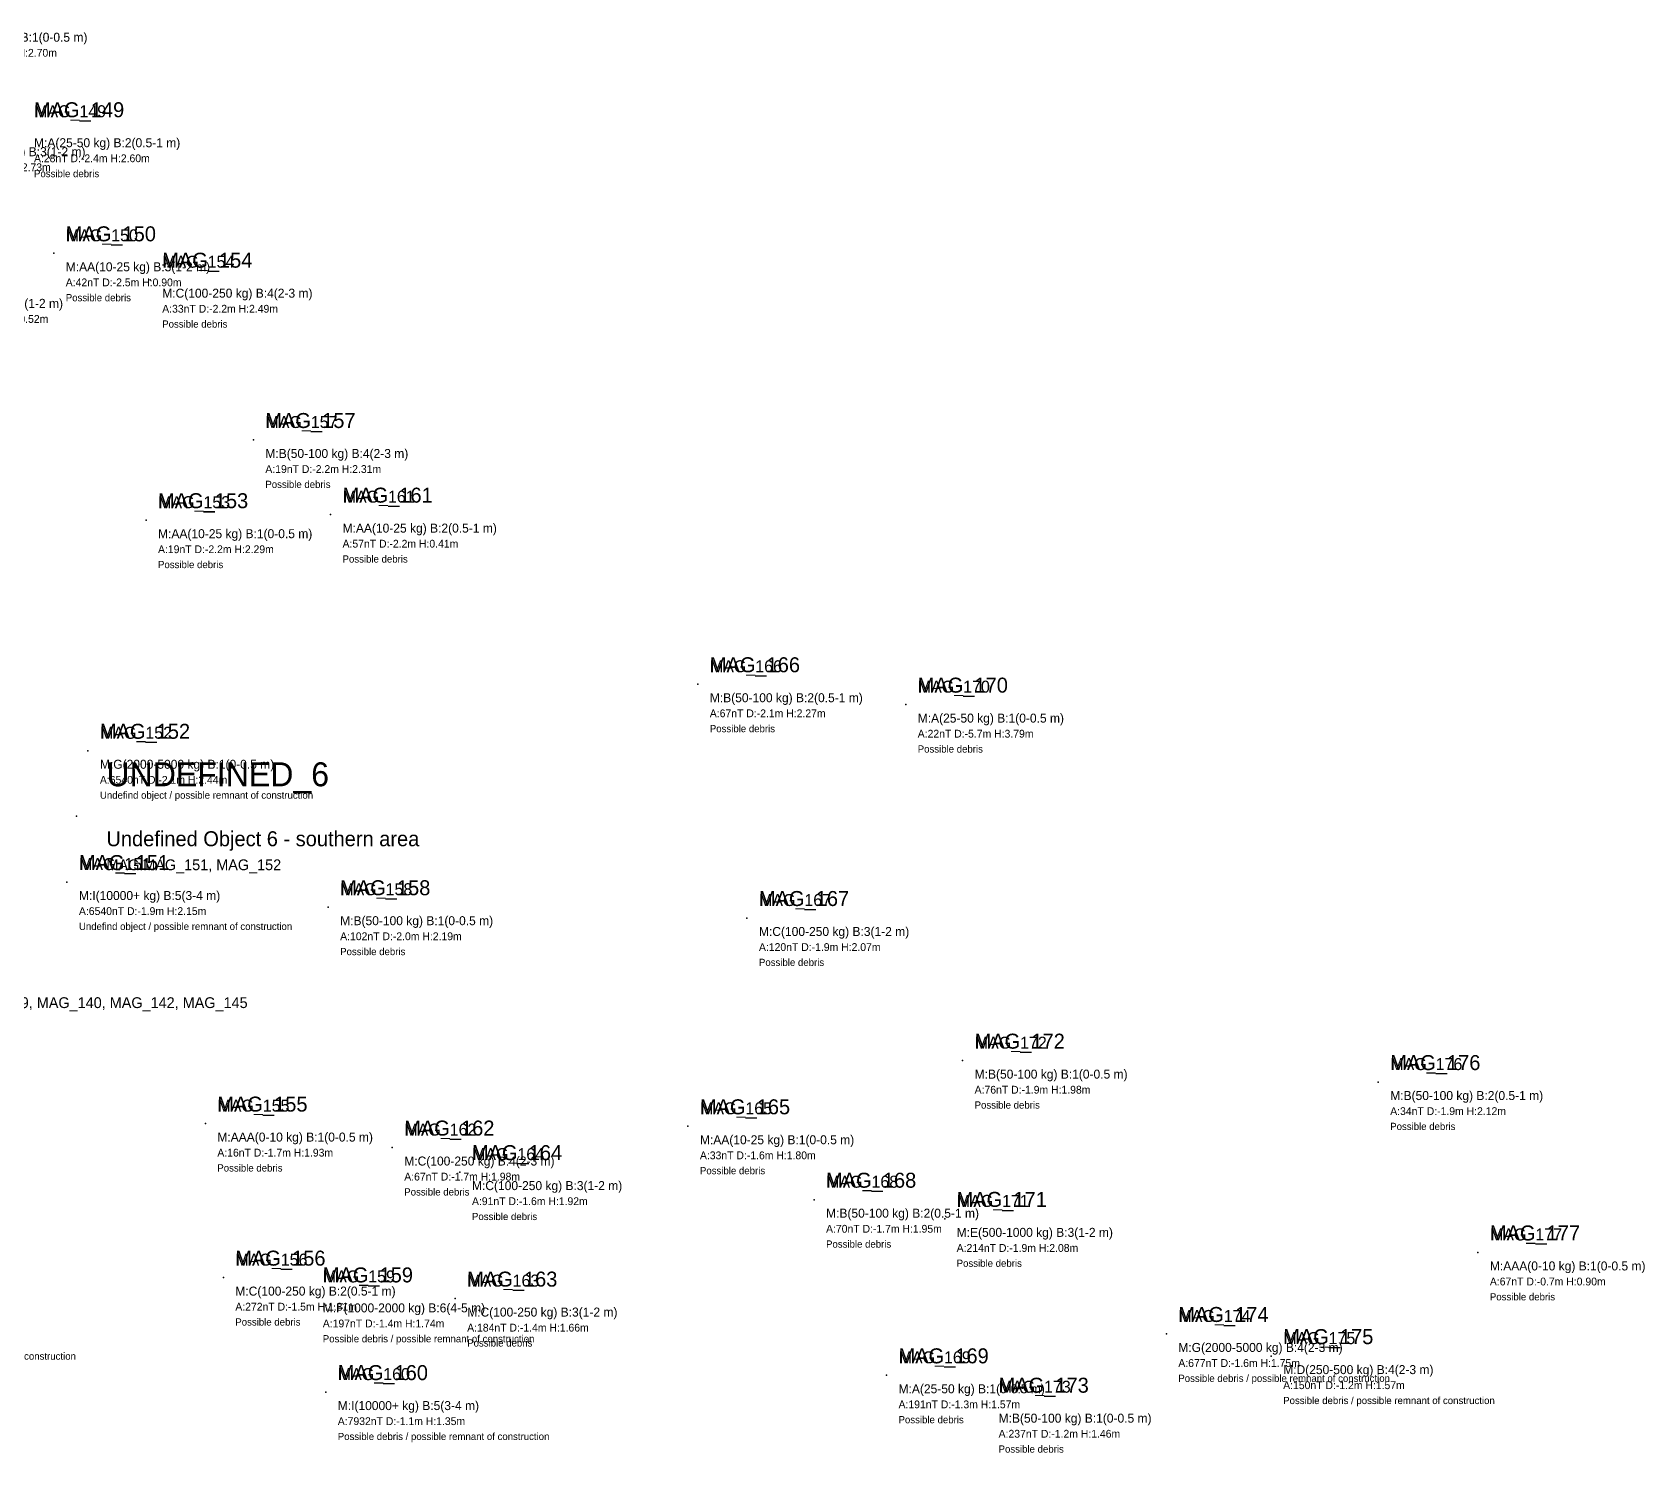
# Model space of a CAD drawing. Extents: x 536277 to 537710, y 710314 to 710988.
# Drawn here: x 536757.6 to 537026.8, y 710361.8 to 710598.8 of the extents above; entities that cross this region are included whole.
import ezdxf

# ---------------------------------------------------------------- set-up
doc = ezdxf.new("R2010")
doc.units = 0
for name, color, linetype in [('ANOMALY_EXTREME_5000plus', 85, 'CONTINUOUS'), ('ANOMALY_LOW_10_500', 82, 'CONTINUOUS'), ('ANOMALY_MEDIUM_500_2000', 83, 'CONTINUOUS'), ('BURIAL_DEEP_5_6', 60, 'CONTINUOUS'), ('BURIAL_MEDIUM_3_4', 50, 'CONTINUOUS'), ('BURIAL_SHALLOW_1_2', 40, 'CONTINUOUS'), ('DEBRIS', 2, 'CONTINUOUS'), ('DEPTH_DEEP_5plus', 140, 'CONTINUOUS'), ('DEPTH_MEDIUM_2_5', 130, 'CONTINUOUS'), ('DEPTH_SHALLOW_0_2', 120, 'CONTINUOUS'), ('MASS_AAA_AA_A_B', 150, 'CONTINUOUS'), ('MASS_C_D_E', 160, 'CONTINUOUS'), ('MASS_F_G', 170, 'CONTINUOUS'), ('MASS_H_I', 180, 'CONTINUOUS'), ('UNDEFINED_CONSTRUCTION', 3, 'CONTINUOUS'), ('UNDEFINED_ZONES', 250, 'CONTINUOUS')]:
    doc.layers.add(name, color=color, linetype=linetype)

msp = doc.modelspace()

# ---------------------------------------------------------------- linework, layer by layer
at = {"layer": 'ANOMALY_EXTREME_5000plus'}
for p in [(536766.913, 710478.925), (536763.413, 710457.025), (536806.613, 710371.925)]:
    msp.add_point(p, dxfattribs=at)
at = {"layer": 'ANOMALY_LOW_10_500'}
for p in [(536761.213, 710561.925), (536777.313, 710557.525), (536794.529, 710530.777), (536807.413, 710518.325), (536776.612, 710517.397), (536868.713, 710490.025), (536903.413, 710486.625), (536807.013, 710452.825), (536876.913, 710451.025), (536912.913, 710427.225), (536982.279, 710423.652), (536786.513, 710416.725), (536867.063, 710416.274), (536817.713, 710412.725), (536829.013, 710408.625), (536888.113, 710404.025), (536909.913, 710400.825), (536998.913, 710395.225), (536789.513, 710391.025), (536804.113, 710388.225), (536828.213, 710387.525), (536964.413, 710377.925), (536900.213, 710374.725), (536916.913, 710369.825)]:
    msp.add_point(p, dxfattribs=at)
at = {"layer": 'ANOMALY_MEDIUM_500_2000'}
msp.add_point((536946.913, 710381.625), dxfattribs=at)
at = {"layer": 'BURIAL_DEEP_5_6'}
for p in [(536763.413, 710457.025), (536804.113, 710388.225), (536806.613, 710371.925)]:
    msp.add_point(p, dxfattribs=at)
at = {"layer": 'BURIAL_MEDIUM_3_4'}
for p in [(536761.213, 710561.925), (536777.313, 710557.525), (536794.529, 710530.777), (536876.913, 710451.025), (536817.713, 710412.725), (536829.013, 710408.625), (536909.913, 710400.825), (536828.213, 710387.525), (536946.913, 710381.625), (536964.413, 710377.925)]:
    msp.add_point(p, dxfattribs=at)
at = {"layer": 'BURIAL_SHALLOW_1_2'}
for p in [(536807.413, 710518.325), (536776.612, 710517.397), (536868.713, 710490.025), (536903.413, 710486.625), (536766.913, 710478.925), (536807.013, 710452.825), (536912.913, 710427.225), (536982.279, 710423.652), (536786.513, 710416.725), (536867.063, 710416.274), (536888.113, 710404.025), (536998.913, 710395.225), (536789.513, 710391.025), (536900.213, 710374.725), (536916.913, 710369.825)]:
    msp.add_point(p, dxfattribs=at)
at = {"layer": 'DEBRIS'}
for p in [(536761.213, 710561.925), (536777.313, 710557.525), (536794.529, 710530.777), (536807.413, 710518.325), (536776.612, 710517.397), (536868.713, 710490.025), (536903.413, 710486.625), (536807.013, 710452.825), (536876.913, 710451.025), (536912.913, 710427.225), (536982.279, 710423.652), (536786.513, 710416.725), (536867.063, 710416.274), (536817.713, 710412.725), (536829.013, 710408.625), (536888.113, 710404.025), (536909.913, 710400.825), (536998.913, 710395.225), (536789.513, 710391.025), (536804.113, 710388.225), (536828.213, 710387.525), (536946.913, 710381.625), (536964.413, 710377.925), (536900.213, 710374.725), (536806.613, 710371.925), (536916.913, 710369.825)]:
    msp.add_point(p, dxfattribs=at)
at = {"layer": 'DEPTH_DEEP_5plus'}
msp.add_point((536903.413, 710486.625), dxfattribs=at)
at = {"layer": 'DEPTH_MEDIUM_2_5'}
for p in [(536761.213, 710561.925), (536777.313, 710557.525), (536794.529, 710530.777), (536807.413, 710518.325), (536776.612, 710517.397), (536868.713, 710490.025), (536766.913, 710478.925)]:
    msp.add_point(p, dxfattribs=at)
at = {"layer": 'DEPTH_SHALLOW_0_2'}
for p in [(536763.413, 710457.025), (536807.013, 710452.825), (536876.913, 710451.025), (536912.913, 710427.225), (536982.279, 710423.652), (536786.513, 710416.725), (536867.063, 710416.274), (536817.713, 710412.725), (536829.013, 710408.625), (536888.113, 710404.025), (536909.913, 710400.825), (536998.913, 710395.225), (536789.513, 710391.025), (536804.113, 710388.225), (536828.213, 710387.525), (536946.913, 710381.625), (536964.413, 710377.925), (536900.213, 710374.725), (536806.613, 710371.925), (536916.913, 710369.825)]:
    msp.add_point(p, dxfattribs=at)
at = {"layer": 'MASS_AAA_AA_A_B'}
for p in [(536761.213, 710561.925), (536794.529, 710530.777), (536807.413, 710518.325), (536776.612, 710517.397), (536868.713, 710490.025), (536903.413, 710486.625), (536807.013, 710452.825), (536912.913, 710427.225), (536982.279, 710423.652), (536786.513, 710416.725), (536867.063, 710416.274), (536888.113, 710404.025), (536998.913, 710395.225), (536900.213, 710374.725), (536916.913, 710369.825)]:
    msp.add_point(p, dxfattribs=at)
at = {"layer": 'MASS_C_D_E'}
for p in [(536777.313, 710557.525), (536876.913, 710451.025), (536817.713, 710412.725), (536829.013, 710408.625), (536909.913, 710400.825), (536789.513, 710391.025), (536828.213, 710387.525), (536964.413, 710377.925)]:
    msp.add_point(p, dxfattribs=at)
at = {"layer": 'MASS_F_G'}
for p in [(536766.913, 710478.925), (536804.113, 710388.225), (536946.913, 710381.625)]:
    msp.add_point(p, dxfattribs=at)
at = {"layer": 'MASS_H_I'}
for p in [(536763.413, 710457.025), (536806.613, 710371.925)]:
    msp.add_point(p, dxfattribs=at)
at = {"layer": 'UNDEFINED_CONSTRUCTION'}
for p in [(536766.913, 710478.925), (536763.413, 710457.025)]:
    msp.add_point(p, dxfattribs=at)
at = {"layer": 'UNDEFINED_ZONES'}
msp.add_point((536765, 710468), dxfattribs=at)

# ---------------------------------------------------------------- texts
at = {"layer": 'ANOMALY_EXTREME_5000plus'}
for s, p in [('MAG_152', (536768.913, 710480.925)), ('MAG_151', (536765.413, 710459.025)), ('MAG_160', (536808.613, 710373.925))]:
    msp.add_text(s, height=2, dxfattribs=at).set_placement(p)
at = {"layer": 'ANOMALY_LOW_10_500'}
for s, p in [('MAG_149', (536757.913, 710584.625)), ('MAG_150', (536763.213, 710563.925)), ('MAG_154', (536779.313, 710559.525)), ('MAG_157', (536796.529, 710532.777)), ('MAG_153', (536778.612, 710519.397)), ('MAG_161', (536809.413, 710520.325)), ('MAG_166', (536870.713, 710492.025)), ('MAG_170', (536905.413, 710488.625)), ('MAG_158', (536809.013, 710454.825)), ('MAG_167', (536878.913, 710453.025)), ('MAG_172', (536914.913, 710429.225)), ('MAG_176', (536984.279, 710425.652)), ('MAG_155', (536788.513, 710418.725)), ('MAG_165', (536869.063, 710418.274)), ('MAG_162', (536819.713, 710414.725)), ('MAG_164', (536831.013, 710410.625)), ('MAG_168', (536890.113, 710406.025)), ('MAG_171', (536911.913, 710402.825)), ('MAG_177', (537000.913, 710397.225)), ('MAG_156', (536791.513, 710393.025)), ('MAG_159', (536806.113, 710390.225)), ('MAG_163', (536830.213, 710389.525)), ('MAG_175', (536966.413, 710379.925)), ('MAG_169', (536902.213, 710376.725)), ('MAG_173', (536918.913, 710371.825))]:
    msp.add_text(s, height=2, dxfattribs=at).set_placement(p)
at = {"layer": 'ANOMALY_MEDIUM_500_2000'}
msp.add_text('MAG_174', height=2, dxfattribs=at).set_placement((536948.913, 710383.625))
at = {"layer": 'BURIAL_DEEP_5_6'}
for s, p in [('MAG_151', (536765.413, 710459.025)), ('MAG_159', (536806.113, 710390.225)), ('MAG_160', (536808.613, 710373.925))]:
    msp.add_text(s, height=2, dxfattribs=at).set_placement(p)
at = {"layer": 'BURIAL_MEDIUM_3_4'}
for s, p in [('MAG_150', (536763.213, 710563.925)), ('MAG_154', (536779.313, 710559.525)), ('MAG_157', (536796.529, 710532.777)), ('MAG_167', (536878.913, 710453.025)), ('MAG_162', (536819.713, 710414.725)), ('MAG_164', (536831.013, 710410.625)), ('MAG_171', (536911.913, 710402.825)), ('MAG_163', (536830.213, 710389.525)), ('MAG_174', (536948.913, 710383.625)), ('MAG_175', (536966.413, 710379.925))]:
    msp.add_text(s, height=2, dxfattribs=at).set_placement(p)
at = {"layer": 'BURIAL_SHALLOW_1_2'}
for s, p in [('MAG_149', (536757.913, 710584.625)), ('MAG_153', (536778.612, 710519.397)), ('MAG_161', (536809.413, 710520.325)), ('MAG_166', (536870.713, 710492.025)), ('MAG_170', (536905.413, 710488.625)), ('MAG_152', (536768.913, 710480.925)), ('MAG_158', (536809.013, 710454.825)), ('MAG_172', (536914.913, 710429.225)), ('MAG_176', (536984.279, 710425.652)), ('MAG_155', (536788.513, 710418.725)), ('MAG_165', (536869.063, 710418.274)), ('MAG_168', (536890.113, 710406.025)), ('MAG_177', (537000.913, 710397.225)), ('MAG_156', (536791.513, 710393.025)), ('MAG_169', (536902.213, 710376.725)), ('MAG_173', (536918.913, 710371.825))]:
    msp.add_text(s, height=2, dxfattribs=at).set_placement(p)
at = {"layer": 'DEBRIS'}
for s, height, p in [('M:A(25-50 kg) B:1(0-0.5 m)', 1.5, (536742.413, 710597.225)), ('A:34nT D:-3.0m H:2.70m', 1.3, (536742.413, 710594.725)), ('MAG_149', 2.5, (536757.913, 710584.625)), ('M:A(25-50 kg) B:2(0.5-1 m)', 1.5, (536757.913, 710579.625)), ('M:E(500-1000 kg) B:3(1-2 m)', 1.5, (536740.413, 710578.125)), ('A:28nT D:-2.4m H:2.60m', 1.3, (536757.913, 710577.125)), ('A:162nT D:-2.5m H:2.73m', 1.3, (536740.413, 710575.625)), ('Possible debris', 1.2, (536757.913, 710574.625)), ('MAG_150', 2.5, (536763.213, 710563.925)), ('MAG_154', 2.5, (536779.313, 710559.525)), ('M:AA(10-25 kg) B:3(1-2 m)', 1.5, (536763.213, 710558.925)), ('A:42nT D:-2.5m H:0.90m', 1.3, (536763.213, 710556.425)), ('M:C(100-250 kg) B:4(2-3 m)', 1.5, (536779.313, 710554.525)), ('M:A(25-50 kg) B:3(1-2 m)', 1.5, (536740.013, 710552.825)), ('Possible debris', 1.2, (536763.213, 710553.925)), ('A:33nT D:-2.2m H:2.49m', 1.3, (536779.313, 710552.025)), ('A:104nT D:-2.4m H:0.52m', 1.3, (536740.013, 710550.325)), ('Possible debris', 1.2, (536779.313, 710549.525)), ('MAG_157', 2.5, (536796.529, 710532.777)), ('M:B(50-100 kg) B:4(2-3 m)', 1.5, (536796.529, 710527.777)), ('A:19nT D:-2.2m H:2.31m', 1.3, (536796.529, 710525.277)), ('Possible debris', 1.2, (536796.529, 710522.777)), ('MAG_153', 2.5, (536778.612, 710519.397)), ('MAG_161', 2.5, (536809.413, 710520.325)), ('M:AA(10-25 kg) B:1(0-0.5 m)', 1.5, (536778.612, 710514.397)), ('M:AA(10-25 kg) B:2(0.5-1 m)', 1.5, (536809.413, 710515.325)), ('A:19nT D:-2.2m H:2.29m', 1.3, (536778.612, 710511.897)), ('A:57nT D:-2.2m H:0.41m', 1.3, (536809.413, 710512.825)), ('Possible debris', 1.2, (536778.612, 710509.397)), ('Possible debris', 1.2, (536809.413, 710510.325)), ('MAG_166', 2.5, (536870.713, 710492.025)), ('MAG_170', 2.5, (536905.413, 710488.625)), ('M:B(50-100 kg) B:2(0.5-1 m)', 1.5, (536870.713, 710487.025)), ('A:67nT D:-2.1m H:2.27m', 1.3, (536870.713, 710484.525)), ('Possible debris', 1.2, (536870.713, 710482.025)), ('M:A(25-50 kg) B:1(0-0.5 m)', 1.5, (536905.413, 710483.625)), ('A:22nT D:-5.7m H:3.79m', 1.3, (536905.413, 710481.125)), ('Possible debris', 1.2, (536905.413, 710478.625)), ('MAG_158', 2.5, (536809.013, 710454.825)), ('MAG_167', 2.5, (536878.913, 710453.025)), ('M:B(50-100 kg) B:1(0-0.5 m)', 1.5, (536809.013, 710449.825)), ('A:102nT D:-2.0m H:2.19m', 1.3, (536809.013, 710447.325)), ('M:C(100-250 kg) B:3(1-2 m)', 1.5, (536878.913, 710448.025)), ('Possible debris', 1.2, (536809.013, 710444.825)), ('A:120nT D:-1.9m H:2.07m', 1.3, (536878.913, 710445.525)), ('Possible debris', 1.2, (536878.913, 710443.025)), ('MAG_172', 2.5, (536914.913, 710429.225)), ('MAG_176', 2.5, (536984.279, 710425.652)), ('M:B(50-100 kg) B:1(0-0.5 m)', 1.5, (536914.913, 710424.225)), ('MAG_155', 2.5, (536788.513, 710418.725)), ('A:76nT D:-1.9m H:1.98m', 1.3, (536914.913, 710421.725)), ('M:B(50-100 kg) B:2(0.5-1 m)', 1.5, (536984.279, 710420.652)), ('MAG_165', 2.5, (536869.063, 710418.274)), ('Possible debris', 1.2, (536914.913, 710419.225)), ('A:34nT D:-1.9m H:2.12m', 1.3, (536984.279, 710418.152)), ('MAG_162', 2.5, (536819.713, 710414.725)), ('Possible debris', 1.2, (536984.279, 710415.652)), ('M:AAA(0-10 kg) B:1(0-0.5 m)', 1.5, (536788.513, 710413.725)), ('MAG_164', 2.5, (536831.013, 710410.625)), ('M:AA(10-25 kg) B:1(0-0.5 m)', 1.5, (536869.063, 710413.274)), ('A:16nT D:-1.7m H:1.93m', 1.3, (536788.513, 710411.225)), ('M:C(100-250 kg) B:4(2-3 m)', 1.5, (536819.713, 710409.725)), ('A:33nT D:-1.6m H:1.80m', 1.3, (536869.063, 710410.774)), ('Possible debris', 1.2, (536788.513, 710408.725)), ('A:67nT D:-1.7m H:1.98m', 1.3, (536819.713, 710407.225)), ('Possible debris', 1.2, (536869.063, 710408.274)), ('MAG_168', 2.5, (536890.113, 710406.025)), ('Possible debris', 1.2, (536819.713, 710404.725)), ('M:C(100-250 kg) B:3(1-2 m)', 1.5, (536831.013, 710405.625)), ('MAG_171', 2.5, (536911.913, 710402.825)), ('A:91nT D:-1.6m H:1.92m', 1.3, (536831.013, 710403.125)), ('M:B(50-100 kg) B:2(0.5-1 m)', 1.5, (536890.113, 710401.025)), ('Possible debris', 1.2, (536831.013, 710400.625)), ('A:70nT D:-1.7m H:1.95m', 1.3, (536890.113, 710398.525)), ('MAG_177', 2.5, (537000.913, 710397.225)), ('Possible debris', 1.2, (536890.113, 710396.025)), ('M:E(500-1000 kg) B:3(1-2 m)', 1.5, (536911.913, 710397.825)), ('MAG_156', 2.5, (536791.513, 710393.025)), ('A:214nT D:-1.9m H:2.08m', 1.3, (536911.913, 710395.325)), ('MAG_159', 2.5, (536806.113, 710390.225)), ('MAG_163', 2.5, (536830.213, 710389.525)), ('Possible debris', 1.2, (536911.913, 710392.825)), ('M:AAA(0-10 kg) B:1(0-0.5 m)', 1.5, (537000.913, 710392.225)), ('M:C(100-250 kg) B:2(0.5-1 m)', 1.5, (536791.513, 710388.025)), ('A:67nT D:-0.7m H:0.90m', 1.3, (537000.913, 710389.725)), ('A:272nT D:-1.5m H:1.81m', 1.3, (536791.513, 710385.525)), ('M:F(1000-2000 kg) B:6(4-5 m)', 1.5, (536806.113, 710385.225)), ('MAG_174', 2.5, (536948.913, 710383.625)), ('Possible debris', 1.2, (537000.913, 710387.225)), ('Possible debris', 1.2, (536791.513, 710383.025)), ('A:197nT D:-1.4m H:1.74m', 1.3, (536806.113, 710382.725)), ('M:C(100-250 kg) B:3(1-2 m)', 1.5, (536830.213, 710384.525)), ('Possible debris / possible remnant of construction', 1.2, (536806.113, 710380.225)), ('A:184nT D:-1.4m H:1.66m', 1.3, (536830.213, 710382.025)), ('Possible debris', 1.2, (536830.213, 710379.525)), ('MAG_175', 2.5, (536966.413, 710379.925)), ('MAG_169', 2.5, (536902.213, 710376.725)), ('M:G(2000-5000 kg) B:4(2-3 m)', 1.5, (536948.913, 710378.625)), ('MAG_160', 2.5, (536808.613, 710373.925)), ('A:677nT D:-1.6m H:1.75m', 1.3, (536948.913, 710376.125)), ('M:D(250-500 kg) B:4(2-3 m)', 1.5, (536966.413, 710374.925)), ('M:A(25-50 kg) B:1(0-0.5 m)', 1.5, (536902.213, 710371.725)), ('MAG_173', 2.5, (536918.913, 710371.825)), ('Possible debris / possible remnant of construction', 1.2, (536948.913, 710373.625)), ('A:150nT D:-1.2m H:1.57m', 1.3, (536966.413, 710372.425)), ('M:I(10000+ kg) B:5(3-4 m)', 1.5, (536808.613, 710368.925)), ('A:191nT D:-1.3m H:1.57m', 1.3, (536902.213, 710369.225)), ('Possible debris / possible remnant of construction', 1.2, (536966.413, 710369.925)), ('A:7932nT D:-1.1m H:1.35m', 1.3, (536808.613, 710366.425)), ('Possible debris', 1.2, (536902.213, 710366.725)), ('M:B(50-100 kg) B:1(0-0.5 m)', 1.5, (536918.913, 710366.825)), ('Possible debris / possible remnant of construction', 1.2, (536808.613, 710363.925)), ('A:237nT D:-1.2m H:1.46m', 1.3, (536918.913, 710364.325)), ('Possible debris', 1.2, (536918.913, 710361.825))]:
    msp.add_text(s, height=height, dxfattribs=at).set_placement(p)
at = {"layer": 'DEPTH_DEEP_5plus'}
msp.add_text('MAG_170', height=2, dxfattribs=at).set_placement((536905.413, 710488.625))
at = {"layer": 'DEPTH_MEDIUM_2_5'}
for s, p in [('MAG_149', (536757.913, 710584.625)), ('MAG_150', (536763.213, 710563.925)), ('MAG_154', (536779.313, 710559.525)), ('MAG_157', (536796.529, 710532.777)), ('MAG_153', (536778.612, 710519.397)), ('MAG_161', (536809.413, 710520.325)), ('MAG_166', (536870.713, 710492.025)), ('MAG_152', (536768.913, 710480.925))]:
    msp.add_text(s, height=2, dxfattribs=at).set_placement(p)
at = {"layer": 'DEPTH_SHALLOW_0_2'}
for s, p in [('MAG_151', (536765.413, 710459.025)), ('MAG_158', (536809.013, 710454.825)), ('MAG_167', (536878.913, 710453.025)), ('MAG_172', (536914.913, 710429.225)), ('MAG_176', (536984.279, 710425.652)), ('MAG_155', (536788.513, 710418.725)), ('MAG_165', (536869.063, 710418.274)), ('MAG_162', (536819.713, 710414.725)), ('MAG_164', (536831.013, 710410.625)), ('MAG_168', (536890.113, 710406.025)), ('MAG_171', (536911.913, 710402.825)), ('MAG_177', (537000.913, 710397.225)), ('MAG_156', (536791.513, 710393.025)), ('MAG_159', (536806.113, 710390.225)), ('MAG_163', (536830.213, 710389.525)), ('MAG_174', (536948.913, 710383.625)), ('MAG_175', (536966.413, 710379.925)), ('MAG_169', (536902.213, 710376.725)), ('MAG_160', (536808.613, 710373.925)), ('MAG_173', (536918.913, 710371.825))]:
    msp.add_text(s, height=2, dxfattribs=at).set_placement(p)
at = {"layer": 'MASS_AAA_AA_A_B'}
for s, p in [('MAG_149', (536757.913, 710584.625)), ('MAG_150', (536763.213, 710563.925)), ('MAG_157', (536796.529, 710532.777)), ('MAG_153', (536778.612, 710519.397)), ('MAG_161', (536809.413, 710520.325)), ('MAG_166', (536870.713, 710492.025)), ('MAG_170', (536905.413, 710488.625)), ('MAG_158', (536809.013, 710454.825)), ('MAG_172', (536914.913, 710429.225)), ('MAG_176', (536984.279, 710425.652)), ('MAG_155', (536788.513, 710418.725)), ('MAG_165', (536869.063, 710418.274)), ('MAG_168', (536890.113, 710406.025)), ('MAG_177', (537000.913, 710397.225)), ('MAG_169', (536902.213, 710376.725)), ('MAG_173', (536918.913, 710371.825))]:
    msp.add_text(s, height=2, dxfattribs=at).set_placement(p)
at = {"layer": 'MASS_C_D_E'}
for s, p in [('MAG_154', (536779.313, 710559.525)), ('MAG_167', (536878.913, 710453.025)), ('MAG_162', (536819.713, 710414.725)), ('MAG_164', (536831.013, 710410.625)), ('MAG_171', (536911.913, 710402.825)), ('MAG_156', (536791.513, 710393.025)), ('MAG_163', (536830.213, 710389.525)), ('MAG_175', (536966.413, 710379.925))]:
    msp.add_text(s, height=2, dxfattribs=at).set_placement(p)
at = {"layer": 'MASS_F_G'}
for s, p in [('MAG_152', (536768.913, 710480.925)), ('MAG_159', (536806.113, 710390.225)), ('MAG_174', (536948.913, 710383.625))]:
    msp.add_text(s, height=2, dxfattribs=at).set_placement(p)
at = {"layer": 'MASS_H_I'}
for s, p in [('MAG_151', (536765.413, 710459.025)), ('MAG_160', (536808.613, 710373.925))]:
    msp.add_text(s, height=2, dxfattribs=at).set_placement(p)
at = {"layer": 'UNDEFINED_CONSTRUCTION'}
for s, height, p in [('MAG_152', 2.5, (536768.913, 710480.925)), ('M:G(2000-5000 kg) B:1(0-0.5 m)', 1.5, (536768.913, 710475.925)), ('A:6540nT D:-2.1m H:2.44m', 1.3, (536768.913, 710473.425)), ('Undefind object / possible remnant of construction', 1.2, (536768.913, 710470.925)), ('MAG_151', 2.5, (536765.413, 710459.025)), ('M:I(10000+ kg) B:5(3-4 m)', 1.5, (536765.413, 710454.025)), ('A:6540nT D:-1.9m H:2.15m', 1.3, (536765.413, 710451.525)), ('Undefind object / possible remnant of construction', 1.2, (536765.413, 710449.025)), ('Undefind object / possible remnant of construction', 1.2, (536729.313, 710377.325))]:
    msp.add_text(s, height=height, dxfattribs=at).set_placement(p)
at = {"layer": 'UNDEFINED_ZONES'}
for s, height, p in [('UNDEFINED_6', 4, (536770, 710473)), ('Undefined Object 6 - southern area', 2.5, (536770, 710463)), ('MAG:MAG_151, MAG_152', 1.8, (536770, 710459)), ('MAG:MAG_111, MAG_113, MAG_119, MAG_129, MAG_136, MAG_138, MAG_139, MAG_140, MAG_142, MAG_145', 1.8, (536667, 710436))]:
    msp.add_text(s, height=height, dxfattribs=at).set_placement(p)

doc.saveas('drawing.dxf')
